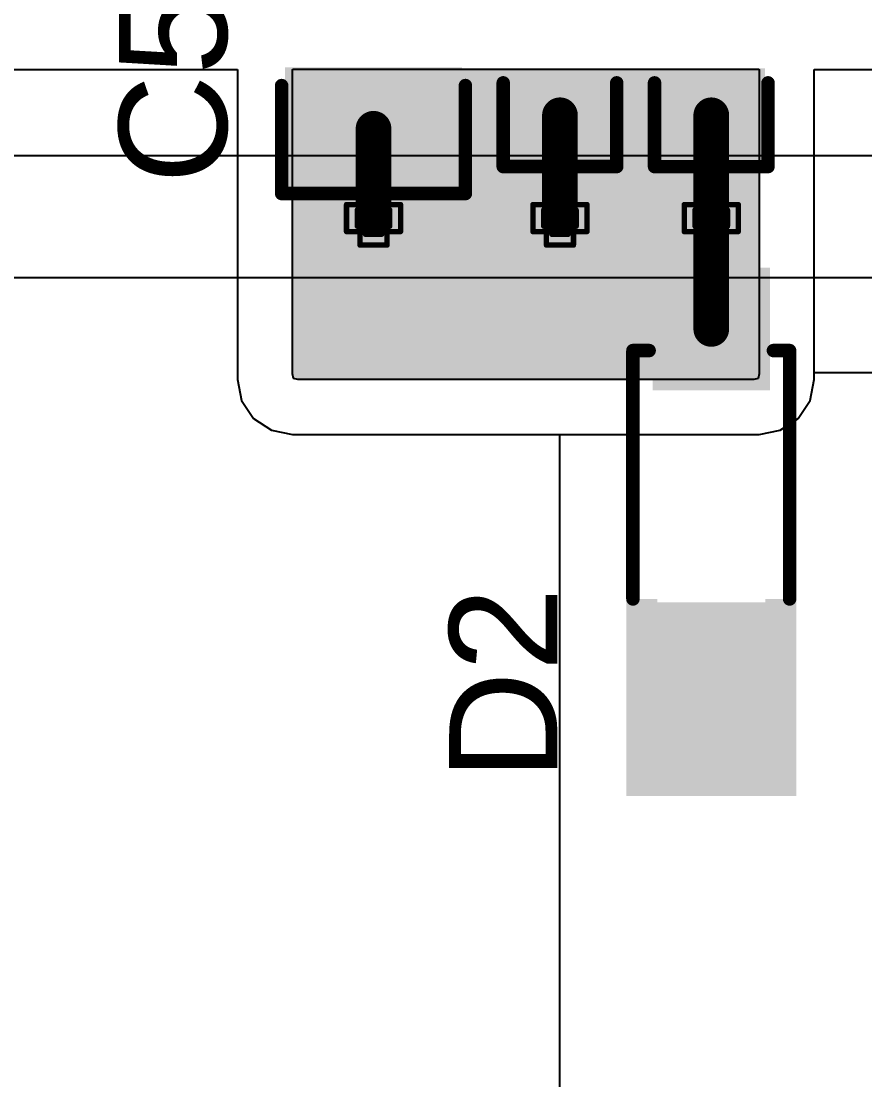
# Model space of a CAD drawing. Header units: inches. Extents: x -3 to 5259, y -3 to 5282.
# Drawn here: x 131.54 to 139.47, y 43.81 to 53.77 of the extents above; entities that cross this region are included whole.
import ezdxf

# ---------------------------------------------------------------- set-up
doc = ezdxf.new("R2010")
doc.units = ezdxf.units.IN
for name, color, linetype in [('Bottom Layer', 5, 'Continuous'), ('Bottom Solder', 6, 'Continuous'), ('Drill Drawing', 1, 'Continuous'), ('Layer 1', 16, 'Continuous'), ('Layer 2', 76, 'Continuous'), ('Top Layer', 1, 'Continuous'), ('Top Overlay', 2, 'Continuous'), ('Top Paste', 8, 'Continuous'), ('Top Solder', 216, 'Continuous'), ('Via Holes', 16, 'Continuous')]:
    doc.layers.add(name, color=color, linetype=linetype)
doc.styles.add('Arial', font='', dxfattribs={"height": 0.2})
doc.styles.get('Arial').set_extended_font_data('Arial')

# ---------------------------------------------------------------- blocks, each defined once
blk = doc.blocks.new('SOD_123_218')
at = {"layer": 'Top Layer'}
for points in [[(-1.09999526, 0.45000037), (-1.09999526, -0.45000037), (-2.0499959, -0.45000037), (-2.0499959, 0.45000037)], [(2.05000352, 0.45000037), (2.05000352, -0.45000037), (1.10000288, -0.45000037), (1.10000288, 0.45000037)]]:
    blk.add_hatch(color=1, dxfattribs=at).paths.add_polyline_path(points)
at = {"layer": 'Top Overlay'}
for points in [[(0.9652025399999999, 0.50799746), (2.81939746, 0.50799746), (2.81939746, 0.79999586), (0.9652025399999999, 0.79999586)], [(2.11890864, -0.78740254), (2.81850592, -0.78740254), (2.81850592, 0.78739746), (2.11890864, 0.78739746)], [(0.96515428, -0.79996792), (2.8193492, -0.79996792), (2.8193492, -0.50796952), (0.96515428, -0.50796952)]]:
    blk.add_hatch(color=2, dxfattribs=at).paths.add_polyline_path(points)
at = {"layer": 'Top Paste'}
for points in [[(-1.09999526, 0.45000037), (-1.09999526, -0.45000037), (-2.0499959, -0.45000037), (-2.0499959, 0.45000037)], [(2.05000352, 0.45000037), (2.05000352, -0.45000037), (1.10000288, -0.45000037), (1.10000288, 0.45000037)]]:
    blk.add_hatch(color=8, dxfattribs=at).paths.add_polyline_path(points)
at = {"layer": 'Top Solder'}
for points in [[(-0.9983952599999999, 0.55160037), (-0.9983952599999999, -0.55160037), (-2.1515959, -0.55160037), (-2.1515959, 0.55160037)], [(2.15160352, 0.55160037), (2.15160352, -0.55160037), (0.99840288, -0.55160037), (0.99840288, 0.55160037)]]:
    blk.add_hatch(color=216, dxfattribs=at).paths.add_polyline_path(points)
at = {"layer": 'Top Overlay'}
for points in [[(-1.37159746, 0.5842025399999999, 0.127, 0.127, 0), (-1.37159746, 0.7366, 0.127, 0.127, 0)], [(0.9652025399999999, 0.7366, 0.127, 0.127, 0), (-1.37159746, 0.7366, 0.127, 0.127, 0)], [(-1.37159746, -0.7366, 0.127, 0.127, 0), (-1.37159746, -0.5842025399999999, 0.127, 0.127, 0)], [(0.9652025399999999, -0.7366, 0.127, 0.127, 0), (-1.37159746, -0.7366, 0.127, 0.127, 0)]]:
    blk.add_lwpolyline(points, format="xyseb", dxfattribs=at)
for points in [[(-1.40334746, 0.7366, 0.0635, 0.0635, 1), (-1.33984746, 0.7366, 0.0635, 0.0635, 1)], [(-1.40334746, 0.7366, 0.0635, 0.0635, 1), (-1.33984746, 0.7366, 0.0635, 0.0635, 1)], [(0.93345254, 0.7366, 0.0635, 0.0635, 1), (0.99695254, 0.7366, 0.0635, 0.0635, 1)], [(-1.40334746, 0.5842025399999999, 0.0635, 0.0635, 1), (-1.33984746, 0.5842025399999999, 0.0635, 0.0635, 1)], [(-1.40334746, -0.5842025399999999, 0.0635, 0.0635, 1), (-1.33984746, -0.5842025399999999, 0.0635, 0.0635, 1)], [(-1.40334746, -0.7366, 0.0635, 0.0635, 1), (-1.33984746, -0.7366, 0.0635, 0.0635, 1)], [(-1.40334746, -0.7366, 0.0635, 0.0635, 1), (-1.33984746, -0.7366, 0.0635, 0.0635, 1)], [(0.93345254, -0.7366, 0.0635, 0.0635, 1), (0.99695254, -0.7366, 0.0635, 0.0635, 1)]]:
    blk.add_lwpolyline(points, format="xyseb", close=True, dxfattribs=at)
blk = doc.blocks.new('C___0603_276')
at = {"layer": 'Top Layer'}
for points in [[(-0.3809999999999999, 0.4445), (-0.3809999999999999, -0.4445), (-1.143, -0.4445), (-1.143, 0.4445)], [(1.143, 0.4445), (1.143, -0.4445), (0.3809999999999999, -0.4445), (0.3809999999999999, 0.4445)]]:
    blk.add_hatch(color=1, dxfattribs=at).paths.add_polyline_path(points)
at = {"layer": 'Top Paste'}
for points in [[(-0.3809999999999999, 0.4445), (-0.3809999999999999, -0.4445), (-1.143, -0.4445), (-1.143, 0.4445)], [(1.143, 0.4445), (1.143, -0.4445), (0.3809999999999999, -0.4445), (0.3809999999999999, 0.4445)]]:
    blk.add_hatch(color=8, dxfattribs=at).paths.add_polyline_path(points)
at = {"layer": 'Top Solder'}
for points in [[(-0.3210001199999999, 0.50449988), (-0.3210001199999999, -0.50449988), (-1.20299988, -0.50449988), (-1.20299988, 0.50449988)], [(1.20299988, 0.50449988), (1.20299988, -0.50449988), (0.3210001199999999, -0.50449988), (0.3210001199999999, 0.50449988)]]:
    blk.add_hatch(color=216, dxfattribs=at).paths.add_polyline_path(points)
at = {"layer": 'Top Overlay'}
for points in [[(-1.2446, 0.5334, 0.127, 0.127, 0), (-0.4571999999999999, 0.5334, 0.127, 0.127, 0)], [(-1.2446, 0.5334, 0.127, 0.127, 0), (-1.2446, -0.5334, 0.127, 0.127, 0)], [(0.4571999999999999, 0.5334, 0.127, 0.127, 0), (1.2446, 0.5334, 0.127, 0.127, 0)], [(1.2446, 0.5334, 0.127, 0.127, 0), (1.2446, -0.5334, 0.127, 0.127, 0)], [(-1.2446, -0.5334, 0.127, 0.127, 0), (-0.4571999999999999, -0.5334, 0.127, 0.127, 0)], [(0.4571999999999999, -0.5334, 0.127, 0.127, 0), (1.2446, -0.5334, 0.127, 0.127, 0)]]:
    blk.add_lwpolyline(points, format="xyseb", dxfattribs=at)
for points in [[(-1.27635, 0.5334, 0.0635, 0.0635, 1), (-1.21285, 0.5334, 0.0635, 0.0635, 1)], [(-1.27635, 0.5334, 0.0635, 0.0635, 1), (-1.21285, 0.5334, 0.0635, 0.0635, 1)], [(-0.4889499999999999, 0.5334, 0.0635, 0.0635, 1), (-0.42545, 0.5334, 0.0635, 0.0635, 1)], [(0.42545, 0.5334, 0.0635, 0.0635, 1), (0.4889499999999999, 0.5334, 0.0635, 0.0635, 1)], [(1.21285, 0.5334, 0.0635, 0.0635, 1), (1.27635, 0.5334, 0.0635, 0.0635, 1)], [(1.21285, 0.5334, 0.0635, 0.0635, 1), (1.27635, 0.5334, 0.0635, 0.0635, 1)], [(-1.27635, -0.5334, 0.0635, 0.0635, 1), (-1.21285, -0.5334, 0.0635, 0.0635, 1)], [(-1.27635, -0.5334, 0.0635, 0.0635, 1), (-1.21285, -0.5334, 0.0635, 0.0635, 1)], [(-0.4889499999999999, -0.5334, 0.0635, 0.0635, 1), (-0.42545, -0.5334, 0.0635, 0.0635, 1)], [(0.42545, -0.5334, 0.0635, 0.0635, 1), (0.4889499999999999, -0.5334, 0.0635, 0.0635, 1)], [(1.21285, -0.5334, 0.0635, 0.0635, 1), (1.27635, -0.5334, 0.0635, 0.0635, 1)], [(1.21285, -0.5334, 0.0635, 0.0635, 1), (1.27635, -0.5334, 0.0635, 0.0635, 1)]]:
    blk.add_lwpolyline(points, format="xyseb", close=True, dxfattribs=at)
blk = doc.blocks.new('C___0603_277')
at = {"layer": 'Top Layer'}
for points in [[(-0.3809999999999999, 0.4445), (-0.3809999999999999, -0.4445), (-1.143, -0.4445), (-1.143, 0.4445)], [(1.143, 0.4445), (1.143, -0.4445), (0.3809999999999999, -0.4445), (0.3809999999999999, 0.4445)]]:
    blk.add_hatch(color=1, dxfattribs=at).paths.add_polyline_path(points)
at = {"layer": 'Top Paste'}
for points in [[(-0.3809999999999999, 0.4445), (-0.3809999999999999, -0.4445), (-1.143, -0.4445), (-1.143, 0.4445)], [(1.143, 0.4445), (1.143, -0.4445), (0.3809999999999999, -0.4445), (0.3809999999999999, 0.4445)]]:
    blk.add_hatch(color=8, dxfattribs=at).paths.add_polyline_path(points)
at = {"layer": 'Top Solder'}
for points in [[(-0.3210001199999999, 0.50449988), (-0.3210001199999999, -0.50449988), (-1.20299988, -0.50449988), (-1.20299988, 0.50449988)], [(1.20299988, 0.50449988), (1.20299988, -0.50449988), (0.3210001199999999, -0.50449988), (0.3210001199999999, 0.50449988)]]:
    blk.add_hatch(color=216, dxfattribs=at).paths.add_polyline_path(points)
at = {"layer": 'Top Overlay'}
for points in [[(-1.2446, 0.5334, 0.127, 0.127, 0), (-0.4571999999999999, 0.5334, 0.127, 0.127, 0)], [(-1.2446, 0.5334, 0.127, 0.127, 0), (-1.2446, -0.5334, 0.127, 0.127, 0)], [(0.4571999999999999, 0.5334, 0.127, 0.127, 0), (1.2446, 0.5334, 0.127, 0.127, 0)], [(1.2446, 0.5334, 0.127, 0.127, 0), (1.2446, -0.5334, 0.127, 0.127, 0)], [(-1.2446, -0.5334, 0.127, 0.127, 0), (-0.4571999999999999, -0.5334, 0.127, 0.127, 0)], [(0.4571999999999999, -0.5334, 0.127, 0.127, 0), (1.2446, -0.5334, 0.127, 0.127, 0)]]:
    blk.add_lwpolyline(points, format="xyseb", dxfattribs=at)
for points in [[(-1.27635, 0.5334, 0.0635, 0.0635, 1), (-1.21285, 0.5334, 0.0635, 0.0635, 1)], [(-1.27635, 0.5334, 0.0635, 0.0635, 1), (-1.21285, 0.5334, 0.0635, 0.0635, 1)], [(-0.4889499999999999, 0.5334, 0.0635, 0.0635, 1), (-0.42545, 0.5334, 0.0635, 0.0635, 1)], [(0.42545, 0.5334, 0.0635, 0.0635, 1), (0.4889499999999999, 0.5334, 0.0635, 0.0635, 1)], [(1.21285, 0.5334, 0.0635, 0.0635, 1), (1.27635, 0.5334, 0.0635, 0.0635, 1)], [(1.21285, 0.5334, 0.0635, 0.0635, 1), (1.27635, 0.5334, 0.0635, 0.0635, 1)], [(-1.27635, -0.5334, 0.0635, 0.0635, 1), (-1.21285, -0.5334, 0.0635, 0.0635, 1)], [(-1.27635, -0.5334, 0.0635, 0.0635, 1), (-1.21285, -0.5334, 0.0635, 0.0635, 1)], [(-0.4889499999999999, -0.5334, 0.0635, 0.0635, 1), (-0.42545, -0.5334, 0.0635, 0.0635, 1)], [(0.42545, -0.5334, 0.0635, 0.0635, 1), (0.4889499999999999, -0.5334, 0.0635, 0.0635, 1)], [(1.21285, -0.5334, 0.0635, 0.0635, 1), (1.27635, -0.5334, 0.0635, 0.0635, 1)], [(1.21285, -0.5334, 0.0635, 0.0635, 1), (1.27635, -0.5334, 0.0635, 0.0635, 1)]]:
    blk.add_lwpolyline(points, format="xyseb", close=True, dxfattribs=at)
blk = doc.blocks.new('C___0805_278')
at = {"layer": 'Top Layer'}
for points in [[(-1.524, 0.7619999999999999), (-0.508, 0.7619999999999999), (-0.508, -0.7619999999999999), (-1.524, -0.7619999999999999)], [(0.508, 0.7619999999999999), (1.524, 0.7619999999999999), (1.524, -0.7619999999999999), (0.508, -0.7619999999999999)]]:
    blk.add_hatch(color=1, dxfattribs=at).paths.add_polyline_path(points)
at = {"layer": 'Top Paste'}
for points in [[(-1.524, 0.7619999999999999), (-0.508, 0.7619999999999999), (-0.508, -0.7619999999999999), (-1.524, -0.7619999999999999)], [(0.508, 0.7619999999999999), (1.524, 0.7619999999999999), (1.524, -0.7619999999999999), (0.508, -0.7619999999999999)]]:
    blk.add_hatch(color=8, dxfattribs=at).paths.add_polyline_path(points)
at = {"layer": 'Top Solder'}
for points in [[(-1.59399986, 0.8319998599999999), (-0.4380001399999999, 0.8319998599999999), (-0.4380001399999999, -0.8319998599999999), (-1.59399986, -0.8319998599999999)], [(0.4380001399999999, 0.8319998599999999), (1.59399986, 0.8319998599999999), (1.59399986, -0.8319998599999999), (0.4380001399999999, -0.8319998599999999)]]:
    blk.add_hatch(color=216, dxfattribs=at).paths.add_polyline_path(points)
at = {"layer": 'Top Overlay'}
for points in [[(-1.6256, 0.8636, 0.127, 0.127, 0), (-1.6256, -0.8636, 0.127, 0.127, 0)], [(-1.6256, 0.8636, 0.127, 0.127, 0), (-0.6096, 0.8636, 0.127, 0.127, 0)], [(0.6096, 0.8636, 0.127, 0.127, 0), (1.6256, 0.8636, 0.127, 0.127, 0)], [(1.6256, 0.8636, 0.127, 0.127, 0), (1.6256, -0.8636, 0.127, 0.127, 0)], [(-1.6256, -0.8636, 0.127, 0.127, 0), (-0.6096, -0.8636, 0.127, 0.127, 0)], [(0.6096, -0.8636, 0.127, 0.127, 0), (1.6256, -0.8636, 0.127, 0.127, 0)]]:
    blk.add_lwpolyline(points, format="xyseb", dxfattribs=at)
for points in [[(-1.65735, 0.8636, 0.0635, 0.0635, 1), (-1.59385, 0.8636, 0.0635, 0.0635, 1)], [(-1.65735, 0.8636, 0.0635, 0.0635, 1), (-1.59385, 0.8636, 0.0635, 0.0635, 1)], [(-0.64135, 0.8636, 0.0635, 0.0635, 1), (-0.57785, 0.8636, 0.0635, 0.0635, 1)], [(0.57785, 0.8636, 0.0635, 0.0635, 1), (0.64135, 0.8636, 0.0635, 0.0635, 1)], [(1.59385, 0.8636, 0.0635, 0.0635, 1), (1.65735, 0.8636, 0.0635, 0.0635, 1)], [(1.59385, 0.8636, 0.0635, 0.0635, 1), (1.65735, 0.8636, 0.0635, 0.0635, 1)], [(-1.65735, -0.8636, 0.0635, 0.0635, 1), (-1.59385, -0.8636, 0.0635, 0.0635, 1)], [(-1.65735, -0.8636, 0.0635, 0.0635, 1), (-1.59385, -0.8636, 0.0635, 0.0635, 1)], [(-0.64135, -0.8636, 0.0635, 0.0635, 1), (-0.57785, -0.8636, 0.0635, 0.0635, 1)], [(0.57785, -0.8636, 0.0635, 0.0635, 1), (0.64135, -0.8636, 0.0635, 0.0635, 1)], [(1.59385, -0.8636, 0.0635, 0.0635, 1), (1.65735, -0.8636, 0.0635, 0.0635, 1)], [(1.59385, -0.8636, 0.0635, 0.0635, 1), (1.65735, -0.8636, 0.0635, 0.0635, 1)]]:
    blk.add_lwpolyline(points, format="xyseb", close=True, dxfattribs=at)

msp = doc.modelspace()

# ---------------------------------------------------------------- hatches: boundary and pattern name
at = {"layer": 'Bottom Layer'}
h = msp.add_hatch(color=5, dxfattribs=at)
edge = h.paths.add_edge_path()
edge.add_arc((134.85513796, 51.9176), 0.2999994, 0, 360)
h = msp.add_hatch(color=5, dxfattribs=at)
edge = h.paths.add_edge_path()
edge.add_arc((136.60782686, 51.9176), 0.2999994, 0, 360)
h = msp.add_hatch(color=5, dxfattribs=at)
edge = h.paths.add_edge_path()
edge.add_arc((138.03033862, 51.9176), 0.2999994, 0, 360)
at = {"layer": 'Bottom Solder'}
h = msp.add_hatch(color=6, dxfattribs=at)
edge = h.paths.add_edge_path()
edge.add_arc((134.85513796, 51.9176), 0.4015993999999999, 0, 360)
h = msp.add_hatch(color=6, dxfattribs=at)
edge = h.paths.add_edge_path()
edge.add_arc((136.60782686, 51.9176), 0.4015993999999999, 0, 360)
h = msp.add_hatch(color=6, dxfattribs=at)
edge = h.paths.add_edge_path()
edge.add_arc((138.03033862, 51.9176), 0.4015993999999999, 0, 360)
at = {"layer": 'Layer 1'}
h = msp.add_hatch(color=16, dxfattribs=at)
edge = h.paths.add_edge_path()
edge.add_arc((134.85513796, 51.9176), 0.2999994, 0, 360)
h = msp.add_hatch(color=16, dxfattribs=at)
edge = h.paths.add_edge_path()
edge.add_arc((136.60782686, 51.9176), 0.2999994, 0, 360)
h = msp.add_hatch(color=16, dxfattribs=at)
edge = h.paths.add_edge_path()
edge.add_arc((138.03033862, 51.9176), 0.2999994, 0, 360)
at = {"layer": 'Layer 2'}
h = msp.add_hatch(color=76, dxfattribs=at)
edge = h.paths.add_edge_path()
edge.add_arc((134.85513796, 51.9176), 0.2999994, 0, 360)
h = msp.add_hatch(color=76, dxfattribs=at)
edge = h.paths.add_edge_path()
edge.add_arc((136.60782686, 51.9176), 0.2999994, 0, 360)
h = msp.add_hatch(color=76, dxfattribs=at)
edge = h.paths.add_edge_path()
edge.add_arc((138.03033862, 51.9176), 0.2999994, 0, 360)
at = {"layer": 'Top Layer'}
msp.add_hatch(color=1, dxfattribs=at).paths.add_polyline_path([(134.09313288, 50.39980268), (138.48033772, 50.39980268), (138.48033772, 53.31827791999999), (134.09313288, 53.31827791999999)])
h = msp.add_hatch(color=1, dxfattribs=at)
edge = h.paths.add_edge_path()
edge.add_arc((134.85513796, 51.9176), 0.2999994, 0, 360)
h = msp.add_hatch(color=1, dxfattribs=at)
edge = h.paths.add_edge_path()
edge.add_arc((136.60782686, 51.9176), 0.2999994, 0, 360)
h = msp.add_hatch(color=1, dxfattribs=at)
edge = h.paths.add_edge_path()
edge.add_arc((138.03033862, 51.9176), 0.2999994, 0, 360)
at = {"layer": 'Top Solder'}
h = msp.add_hatch(color=216, dxfattribs=at)
edge = h.paths.add_edge_path()
edge.add_arc((134.85513796, 51.9176), 0.4015993999999999, 0, 360)
h = msp.add_hatch(color=216, dxfattribs=at)
edge = h.paths.add_edge_path()
edge.add_arc((136.60782686, 51.9176), 0.4015993999999999, 0, 360)
h = msp.add_hatch(color=216, dxfattribs=at)
edge = h.paths.add_edge_path()
edge.add_arc((138.03033862, 51.9176), 0.4015993999999999, 0, 360)
at = {"layer": 'Via Holes'}
h = msp.add_hatch(color=7, dxfattribs=at)
edge = h.paths.add_edge_path()
edge.add_arc((134.85513796, 51.9176), 0.1499997, 0, 360)
h = msp.add_hatch(color=7, dxfattribs=at)
edge = h.paths.add_edge_path()
edge.add_arc((136.60782686, 51.9176), 0.1499997, 0, 360)
h = msp.add_hatch(color=7, dxfattribs=at)
edge = h.paths.add_edge_path()
edge.add_arc((138.03033862, 51.9176), 0.1499997, 0, 360)

# ---------------------------------------------------------------- linework, layer by layer
at = {"layer": 'Drill Drawing'}
for points in [[(134.72813796, 52.0446, 0.0508, 0.0508, 0), (134.72813796, 52.17159999999999, 0.0508, 0.0508, 0)], [(134.72813796, 52.17159999999999, 0.0508, 0.0508, 0), (134.98213796, 52.17159999999999, 0.0508, 0.0508, 0)], [(134.98213796, 52.0446, 0.0508, 0.0508, 0), (134.98213796, 52.17159999999999, 0.0508, 0.0508, 0)], [(136.48082686, 52.0446, 0.0508, 0.0508, 0), (136.48082686, 52.17159999999999, 0.0508, 0.0508, 0)], [(136.48082686, 52.17159999999999, 0.0508, 0.0508, 0), (136.73482686, 52.17159999999999, 0.0508, 0.0508, 0)], [(136.73482686, 52.0446, 0.0508, 0.0508, 0), (136.73482686, 52.17159999999999, 0.0508, 0.0508, 0)], [(137.90333862, 52.0446, 0.0508, 0.0508, 0), (137.90333862, 52.17159999999999, 0.0508, 0.0508, 0)], [(137.90333862, 52.17159999999999, 0.0508, 0.0508, 0), (138.15733862, 52.17159999999999, 0.0508, 0.0508, 0)], [(138.15733862, 52.0446, 0.0508, 0.0508, 0), (138.15733862, 52.17159999999999, 0.0508, 0.0508, 0)], [(134.77893796, 51.9938, 0.0508, 0.0508, 0), (134.77893796, 52.06999999999999, 0.0508, 0.0508, 0)], [(134.77893796, 52.06999999999999, 0.0508, 0.0508, 0), (134.93133796, 52.06999999999999, 0.0508, 0.0508, 0)], [(134.93133796, 51.9938, 0.0508, 0.0508, 0), (134.93133796, 52.06999999999999, 0.0508, 0.0508, 0)], [(136.53162686, 51.9938, 0.0508, 0.0508, 0), (136.53162686, 52.06999999999999, 0.0508, 0.0508, 0)], [(136.53162686, 52.06999999999999, 0.0508, 0.0508, 0), (136.68402686, 52.06999999999999, 0.0508, 0.0508, 0)], [(136.68402686, 51.9938, 0.0508, 0.0508, 0), (136.68402686, 52.06999999999999, 0.0508, 0.0508, 0)], [(137.95413862, 51.9938, 0.0508, 0.0508, 0), (137.95413862, 52.06999999999999, 0.0508, 0.0508, 0)], [(137.95413862, 52.06999999999999, 0.0508, 0.0508, 0), (138.10653862, 52.06999999999999, 0.0508, 0.0508, 0)], [(138.10653862, 51.9938, 0.0508, 0.0508, 0), (138.10653862, 52.06999999999999, 0.0508, 0.0508, 0)], [(134.60113796, 51.7906, 0.0508, 0.0508, 0), (134.60113796, 52.0446, 0.0508, 0.0508, 0)], [(134.60113796, 52.0446, 0.0508, 0.0508, 0), (134.72813796, 52.0446, 0.0508, 0.0508, 0)], [(134.70273796, 51.84139999999999, 0.0508, 0.0508, 0), (134.70273796, 51.9938, 0.0508, 0.0508, 0)], [(134.70273796, 51.9938, 0.0508, 0.0508, 0), (134.77893796, 51.9938, 0.0508, 0.0508, 0)], [(134.93133796, 51.9938, 0.0508, 0.0508, 0), (135.00753796, 51.9938, 0.0508, 0.0508, 0)], [(134.98213796, 52.0446, 0.0508, 0.0508, 0), (135.10913796, 52.0446, 0.0508, 0.0508, 0)], [(135.00753796, 51.84139999999999, 0.0508, 0.0508, 0), (135.00753796, 51.9938, 0.0508, 0.0508, 0)], [(135.10913796, 51.7906, 0.0508, 0.0508, 0), (135.10913796, 52.0446, 0.0508, 0.0508, 0)], [(136.35382686, 51.7906, 0.0508, 0.0508, 0), (136.35382686, 52.0446, 0.0508, 0.0508, 0)], [(136.35382686, 52.0446, 0.0508, 0.0508, 0), (136.48082686, 52.0446, 0.0508, 0.0508, 0)], [(136.45542686, 51.84139999999999, 0.0508, 0.0508, 0), (136.45542686, 51.9938, 0.0508, 0.0508, 0)], [(136.45542686, 51.9938, 0.0508, 0.0508, 0), (136.53162686, 51.9938, 0.0508, 0.0508, 0)], [(136.68402686, 51.9938, 0.0508, 0.0508, 0), (136.76022686, 51.9938, 0.0508, 0.0508, 0)], [(136.73482686, 52.0446, 0.0508, 0.0508, 0), (136.86182686, 52.0446, 0.0508, 0.0508, 0)], [(136.76022686, 51.84139999999999, 0.0508, 0.0508, 0), (136.76022686, 51.9938, 0.0508, 0.0508, 0)], [(136.86182686, 51.7906, 0.0508, 0.0508, 0), (136.86182686, 52.0446, 0.0508, 0.0508, 0)], [(137.77633862, 51.7906, 0.0508, 0.0508, 0), (137.77633862, 52.0446, 0.0508, 0.0508, 0)], [(137.77633862, 52.0446, 0.0508, 0.0508, 0), (137.90333862, 52.0446, 0.0508, 0.0508, 0)], [(137.87793862, 51.84139999999999, 0.0508, 0.0508, 0), (137.87793862, 51.9938, 0.0508, 0.0508, 0)], [(137.87793862, 51.9938, 0.0508, 0.0508, 0), (137.95413862, 51.9938, 0.0508, 0.0508, 0)], [(138.10653862, 51.9938, 0.0508, 0.0508, 0), (138.18273862, 51.9938, 0.0508, 0.0508, 0)], [(138.15733862, 52.0446, 0.0508, 0.0508, 0), (138.28433862, 52.0446, 0.0508, 0.0508, 0)], [(138.18273862, 51.84139999999999, 0.0508, 0.0508, 0), (138.18273862, 51.9938, 0.0508, 0.0508, 0)], [(138.28433862, 51.7906, 0.0508, 0.0508, 0), (138.28433862, 52.0446, 0.0508, 0.0508, 0)], [(134.60113796, 51.7906, 0.0508, 0.0508, 0), (134.72813796, 51.7906, 0.0508, 0.0508, 0)], [(134.70273796, 51.84139999999999, 0.0508, 0.0508, 0), (134.77893796, 51.84139999999999, 0.0508, 0.0508, 0)], [(134.72813796, 51.6636, 0.0508, 0.0508, 0), (134.72813796, 51.7906, 0.0508, 0.0508, 0)], [(134.77893796, 51.76519999999999, 0.0508, 0.0508, 0), (134.77893796, 51.84139999999999, 0.0508, 0.0508, 0)], [(134.77893796, 51.76519999999999, 0.0508, 0.0508, 0), (134.93133796, 51.76519999999999, 0.0508, 0.0508, 0)], [(134.93133796, 51.84139999999999, 0.0508, 0.0508, 0), (135.00753796, 51.84139999999999, 0.0508, 0.0508, 0)], [(134.93133796, 51.76519999999999, 0.0508, 0.0508, 0), (134.93133796, 51.84139999999999, 0.0508, 0.0508, 0)], [(134.98213796, 51.7906, 0.0508, 0.0508, 0), (135.10913796, 51.7906, 0.0508, 0.0508, 0)], [(134.98213796, 51.6636, 0.0508, 0.0508, 0), (134.98213796, 51.7906, 0.0508, 0.0508, 0)], [(136.35382686, 51.7906, 0.0508, 0.0508, 0), (136.48082686, 51.7906, 0.0508, 0.0508, 0)], [(136.45542686, 51.84139999999999, 0.0508, 0.0508, 0), (136.53162686, 51.84139999999999, 0.0508, 0.0508, 0)], [(136.48082686, 51.6636, 0.0508, 0.0508, 0), (136.48082686, 51.7906, 0.0508, 0.0508, 0)], [(136.53162686, 51.76519999999999, 0.0508, 0.0508, 0), (136.53162686, 51.84139999999999, 0.0508, 0.0508, 0)], [(136.53162686, 51.76519999999999, 0.0508, 0.0508, 0), (136.68402686, 51.76519999999999, 0.0508, 0.0508, 0)], [(136.68402686, 51.84139999999999, 0.0508, 0.0508, 0), (136.76022686, 51.84139999999999, 0.0508, 0.0508, 0)], [(136.68402686, 51.76519999999999, 0.0508, 0.0508, 0), (136.68402686, 51.84139999999999, 0.0508, 0.0508, 0)], [(136.73482686, 51.7906, 0.0508, 0.0508, 0), (136.86182686, 51.7906, 0.0508, 0.0508, 0)], [(136.73482686, 51.6636, 0.0508, 0.0508, 0), (136.73482686, 51.7906, 0.0508, 0.0508, 0)], [(137.77633862, 51.7906, 0.0508, 0.0508, 0), (137.90333862, 51.7906, 0.0508, 0.0508, 0)], [(137.87793862, 51.84139999999999, 0.0508, 0.0508, 0), (137.95413862, 51.84139999999999, 0.0508, 0.0508, 0)], [(137.90333862, 51.6636, 0.0508, 0.0508, 0), (137.90333862, 51.7906, 0.0508, 0.0508, 0)], [(137.95413862, 51.76519999999999, 0.0508, 0.0508, 0), (137.95413862, 51.84139999999999, 0.0508, 0.0508, 0)], [(137.95413862, 51.76519999999999, 0.0508, 0.0508, 0), (138.10653862, 51.76519999999999, 0.0508, 0.0508, 0)], [(138.10653862, 51.84139999999999, 0.0508, 0.0508, 0), (138.18273862, 51.84139999999999, 0.0508, 0.0508, 0)], [(138.10653862, 51.76519999999999, 0.0508, 0.0508, 0), (138.10653862, 51.84139999999999, 0.0508, 0.0508, 0)], [(138.15733862, 51.7906, 0.0508, 0.0508, 0), (138.28433862, 51.7906, 0.0508, 0.0508, 0)], [(138.15733862, 51.6636, 0.0508, 0.0508, 0), (138.15733862, 51.7906, 0.0508, 0.0508, 0)], [(134.72813796, 51.6636, 0.0508, 0.0508, 0), (134.98213796, 51.6636, 0.0508, 0.0508, 0)], [(136.48082686, 51.6636, 0.0508, 0.0508, 0), (136.73482686, 51.6636, 0.0508, 0.0508, 0)], [(137.90333862, 51.6636, 0.0508, 0.0508, 0), (138.15733862, 51.6636, 0.0508, 0.0508, 0)]]:
    msp.add_lwpolyline(points, format="xyseb", dxfattribs=at)
for points in [[(134.71543796, 52.17159999999999, 0.0254, 0.0254, 1), (134.74083796, 52.17159999999999, 0.0254, 0.0254, 1)], [(134.71543796, 52.17159999999999, 0.0254, 0.0254, 1), (134.74083796, 52.17159999999999, 0.0254, 0.0254, 1)], [(134.96943796, 52.17159999999999, 0.0254, 0.0254, 1), (134.99483796, 52.17159999999999, 0.0254, 0.0254, 1)], [(134.96943796, 52.17159999999999, 0.0254, 0.0254, 1), (134.99483796, 52.17159999999999, 0.0254, 0.0254, 1)], [(136.46812686, 52.17159999999999, 0.0254, 0.0254, 1), (136.49352686, 52.17159999999999, 0.0254, 0.0254, 1)], [(136.46812686, 52.17159999999999, 0.0254, 0.0254, 1), (136.49352686, 52.17159999999999, 0.0254, 0.0254, 1)], [(136.72212686, 52.17159999999999, 0.0254, 0.0254, 1), (136.74752686, 52.17159999999999, 0.0254, 0.0254, 1)], [(136.72212686, 52.17159999999999, 0.0254, 0.0254, 1), (136.74752686, 52.17159999999999, 0.0254, 0.0254, 1)], [(137.89063862, 52.17159999999999, 0.0254, 0.0254, 1), (137.91603862, 52.17159999999999, 0.0254, 0.0254, 1)], [(137.89063862, 52.17159999999999, 0.0254, 0.0254, 1), (137.91603862, 52.17159999999999, 0.0254, 0.0254, 1)], [(138.14463862, 52.17159999999999, 0.0254, 0.0254, 1), (138.17003862, 52.17159999999999, 0.0254, 0.0254, 1)], [(138.14463862, 52.17159999999999, 0.0254, 0.0254, 1), (138.17003862, 52.17159999999999, 0.0254, 0.0254, 1)], [(134.76623796, 52.06999999999999, 0.0254, 0.0254, 1), (134.79163796, 52.06999999999999, 0.0254, 0.0254, 1)], [(134.76623796, 52.06999999999999, 0.0254, 0.0254, 1), (134.79163796, 52.06999999999999, 0.0254, 0.0254, 1)], [(134.91863796, 52.06999999999999, 0.0254, 0.0254, 1), (134.94403796, 52.06999999999999, 0.0254, 0.0254, 1)], [(134.91863796, 52.06999999999999, 0.0254, 0.0254, 1), (134.94403796, 52.06999999999999, 0.0254, 0.0254, 1)], [(136.51892686, 52.06999999999999, 0.0254, 0.0254, 1), (136.54432686, 52.06999999999999, 0.0254, 0.0254, 1)], [(136.51892686, 52.06999999999999, 0.0254, 0.0254, 1), (136.54432686, 52.06999999999999, 0.0254, 0.0254, 1)], [(136.67132686, 52.06999999999999, 0.0254, 0.0254, 1), (136.69672686, 52.06999999999999, 0.0254, 0.0254, 1)], [(136.67132686, 52.06999999999999, 0.0254, 0.0254, 1), (136.69672686, 52.06999999999999, 0.0254, 0.0254, 1)], [(137.94143862, 52.06999999999999, 0.0254, 0.0254, 1), (137.96683862, 52.06999999999999, 0.0254, 0.0254, 1)], [(137.94143862, 52.06999999999999, 0.0254, 0.0254, 1), (137.96683862, 52.06999999999999, 0.0254, 0.0254, 1)], [(138.09383862, 52.06999999999999, 0.0254, 0.0254, 1), (138.11923862, 52.06999999999999, 0.0254, 0.0254, 1)], [(138.09383862, 52.06999999999999, 0.0254, 0.0254, 1), (138.11923862, 52.06999999999999, 0.0254, 0.0254, 1)], [(134.58843796, 52.0446, 0.0254, 0.0254, 1), (134.61383796, 52.0446, 0.0254, 0.0254, 1)], [(134.58843796, 52.0446, 0.0254, 0.0254, 1), (134.61383796, 52.0446, 0.0254, 0.0254, 1)], [(134.69003796, 51.9938, 0.0254, 0.0254, 1), (134.71543796, 51.9938, 0.0254, 0.0254, 1)], [(134.69003796, 51.9938, 0.0254, 0.0254, 1), (134.71543796, 51.9938, 0.0254, 0.0254, 1)], [(134.71543796, 52.0446, 0.0254, 0.0254, 1), (134.74083796, 52.0446, 0.0254, 0.0254, 1)], [(134.71543796, 52.0446, 0.0254, 0.0254, 1), (134.74083796, 52.0446, 0.0254, 0.0254, 1)], [(134.76623796, 51.9938, 0.0254, 0.0254, 1), (134.79163796, 51.9938, 0.0254, 0.0254, 1)], [(134.76623796, 51.9938, 0.0254, 0.0254, 1), (134.79163796, 51.9938, 0.0254, 0.0254, 1)], [(134.91863796, 51.9938, 0.0254, 0.0254, 1), (134.94403796, 51.9938, 0.0254, 0.0254, 1)], [(134.91863796, 51.9938, 0.0254, 0.0254, 1), (134.94403796, 51.9938, 0.0254, 0.0254, 1)], [(134.96943796, 52.0446, 0.0254, 0.0254, 1), (134.99483796, 52.0446, 0.0254, 0.0254, 1)], [(134.96943796, 52.0446, 0.0254, 0.0254, 1), (134.99483796, 52.0446, 0.0254, 0.0254, 1)], [(134.99483796, 51.9938, 0.0254, 0.0254, 1), (135.02023796, 51.9938, 0.0254, 0.0254, 1)], [(134.99483796, 51.9938, 0.0254, 0.0254, 1), (135.02023796, 51.9938, 0.0254, 0.0254, 1)], [(135.09643796, 52.0446, 0.0254, 0.0254, 1), (135.12183796, 52.0446, 0.0254, 0.0254, 1)], [(135.09643796, 52.0446, 0.0254, 0.0254, 1), (135.12183796, 52.0446, 0.0254, 0.0254, 1)], [(136.34112686, 52.0446, 0.0254, 0.0254, 1), (136.36652686, 52.0446, 0.0254, 0.0254, 1)], [(136.34112686, 52.0446, 0.0254, 0.0254, 1), (136.36652686, 52.0446, 0.0254, 0.0254, 1)], [(136.44272686, 51.9938, 0.0254, 0.0254, 1), (136.46812686, 51.9938, 0.0254, 0.0254, 1)], [(136.44272686, 51.9938, 0.0254, 0.0254, 1), (136.46812686, 51.9938, 0.0254, 0.0254, 1)], [(136.46812686, 52.0446, 0.0254, 0.0254, 1), (136.49352686, 52.0446, 0.0254, 0.0254, 1)], [(136.46812686, 52.0446, 0.0254, 0.0254, 1), (136.49352686, 52.0446, 0.0254, 0.0254, 1)], [(136.51892686, 51.9938, 0.0254, 0.0254, 1), (136.54432686, 51.9938, 0.0254, 0.0254, 1)], [(136.51892686, 51.9938, 0.0254, 0.0254, 1), (136.54432686, 51.9938, 0.0254, 0.0254, 1)], [(136.67132686, 51.9938, 0.0254, 0.0254, 1), (136.69672686, 51.9938, 0.0254, 0.0254, 1)], [(136.67132686, 51.9938, 0.0254, 0.0254, 1), (136.69672686, 51.9938, 0.0254, 0.0254, 1)], [(136.72212686, 52.0446, 0.0254, 0.0254, 1), (136.74752686, 52.0446, 0.0254, 0.0254, 1)], [(136.72212686, 52.0446, 0.0254, 0.0254, 1), (136.74752686, 52.0446, 0.0254, 0.0254, 1)], [(136.74752686, 51.9938, 0.0254, 0.0254, 1), (136.77292686, 51.9938, 0.0254, 0.0254, 1)], [(136.74752686, 51.9938, 0.0254, 0.0254, 1), (136.77292686, 51.9938, 0.0254, 0.0254, 1)], [(136.84912686, 52.0446, 0.0254, 0.0254, 1), (136.87452686, 52.0446, 0.0254, 0.0254, 1)], [(136.84912686, 52.0446, 0.0254, 0.0254, 1), (136.87452686, 52.0446, 0.0254, 0.0254, 1)], [(137.76363862, 52.0446, 0.0254, 0.0254, 1), (137.78903862, 52.0446, 0.0254, 0.0254, 1)], [(137.76363862, 52.0446, 0.0254, 0.0254, 1), (137.78903862, 52.0446, 0.0254, 0.0254, 1)], [(137.86523862, 51.9938, 0.0254, 0.0254, 1), (137.89063862, 51.9938, 0.0254, 0.0254, 1)], [(137.86523862, 51.9938, 0.0254, 0.0254, 1), (137.89063862, 51.9938, 0.0254, 0.0254, 1)], [(137.89063862, 52.0446, 0.0254, 0.0254, 1), (137.91603862, 52.0446, 0.0254, 0.0254, 1)], [(137.89063862, 52.0446, 0.0254, 0.0254, 1), (137.91603862, 52.0446, 0.0254, 0.0254, 1)], [(137.94143862, 51.9938, 0.0254, 0.0254, 1), (137.96683862, 51.9938, 0.0254, 0.0254, 1)], [(137.94143862, 51.9938, 0.0254, 0.0254, 1), (137.96683862, 51.9938, 0.0254, 0.0254, 1)], [(138.09383862, 51.9938, 0.0254, 0.0254, 1), (138.11923862, 51.9938, 0.0254, 0.0254, 1)], [(138.09383862, 51.9938, 0.0254, 0.0254, 1), (138.11923862, 51.9938, 0.0254, 0.0254, 1)], [(138.14463862, 52.0446, 0.0254, 0.0254, 1), (138.17003862, 52.0446, 0.0254, 0.0254, 1)], [(138.14463862, 52.0446, 0.0254, 0.0254, 1), (138.17003862, 52.0446, 0.0254, 0.0254, 1)], [(138.17003862, 51.9938, 0.0254, 0.0254, 1), (138.19543862, 51.9938, 0.0254, 0.0254, 1)], [(138.17003862, 51.9938, 0.0254, 0.0254, 1), (138.19543862, 51.9938, 0.0254, 0.0254, 1)], [(138.27163862, 52.0446, 0.0254, 0.0254, 1), (138.29703862, 52.0446, 0.0254, 0.0254, 1)], [(138.27163862, 52.0446, 0.0254, 0.0254, 1), (138.29703862, 52.0446, 0.0254, 0.0254, 1)], [(134.58843796, 51.7906, 0.0254, 0.0254, 1), (134.61383796, 51.7906, 0.0254, 0.0254, 1)], [(134.58843796, 51.7906, 0.0254, 0.0254, 1), (134.61383796, 51.7906, 0.0254, 0.0254, 1)], [(134.69003796, 51.84139999999999, 0.0254, 0.0254, 1), (134.71543796, 51.84139999999999, 0.0254, 0.0254, 1)], [(134.69003796, 51.84139999999999, 0.0254, 0.0254, 1), (134.71543796, 51.84139999999999, 0.0254, 0.0254, 1)], [(134.71543796, 51.7906, 0.0254, 0.0254, 1), (134.74083796, 51.7906, 0.0254, 0.0254, 1)], [(134.71543796, 51.7906, 0.0254, 0.0254, 1), (134.74083796, 51.7906, 0.0254, 0.0254, 1)], [(134.76623796, 51.84139999999999, 0.0254, 0.0254, 1), (134.79163796, 51.84139999999999, 0.0254, 0.0254, 1)], [(134.76623796, 51.84139999999999, 0.0254, 0.0254, 1), (134.79163796, 51.84139999999999, 0.0254, 0.0254, 1)], [(134.76623796, 51.76519999999999, 0.0254, 0.0254, 1), (134.79163796, 51.76519999999999, 0.0254, 0.0254, 1)], [(134.76623796, 51.76519999999999, 0.0254, 0.0254, 1), (134.79163796, 51.76519999999999, 0.0254, 0.0254, 1)], [(134.91863796, 51.84139999999999, 0.0254, 0.0254, 1), (134.94403796, 51.84139999999999, 0.0254, 0.0254, 1)], [(134.91863796, 51.84139999999999, 0.0254, 0.0254, 1), (134.94403796, 51.84139999999999, 0.0254, 0.0254, 1)], [(134.91863796, 51.76519999999999, 0.0254, 0.0254, 1), (134.94403796, 51.76519999999999, 0.0254, 0.0254, 1)], [(134.91863796, 51.76519999999999, 0.0254, 0.0254, 1), (134.94403796, 51.76519999999999, 0.0254, 0.0254, 1)], [(134.96943796, 51.7906, 0.0254, 0.0254, 1), (134.99483796, 51.7906, 0.0254, 0.0254, 1)], [(134.96943796, 51.7906, 0.0254, 0.0254, 1), (134.99483796, 51.7906, 0.0254, 0.0254, 1)], [(134.99483796, 51.84139999999999, 0.0254, 0.0254, 1), (135.02023796, 51.84139999999999, 0.0254, 0.0254, 1)], [(134.99483796, 51.84139999999999, 0.0254, 0.0254, 1), (135.02023796, 51.84139999999999, 0.0254, 0.0254, 1)], [(135.09643796, 51.7906, 0.0254, 0.0254, 1), (135.12183796, 51.7906, 0.0254, 0.0254, 1)], [(135.09643796, 51.7906, 0.0254, 0.0254, 1), (135.12183796, 51.7906, 0.0254, 0.0254, 1)], [(136.34112686, 51.7906, 0.0254, 0.0254, 1), (136.36652686, 51.7906, 0.0254, 0.0254, 1)], [(136.34112686, 51.7906, 0.0254, 0.0254, 1), (136.36652686, 51.7906, 0.0254, 0.0254, 1)], [(136.44272686, 51.84139999999999, 0.0254, 0.0254, 1), (136.46812686, 51.84139999999999, 0.0254, 0.0254, 1)], [(136.44272686, 51.84139999999999, 0.0254, 0.0254, 1), (136.46812686, 51.84139999999999, 0.0254, 0.0254, 1)], [(136.46812686, 51.7906, 0.0254, 0.0254, 1), (136.49352686, 51.7906, 0.0254, 0.0254, 1)], [(136.46812686, 51.7906, 0.0254, 0.0254, 1), (136.49352686, 51.7906, 0.0254, 0.0254, 1)], [(136.51892686, 51.84139999999999, 0.0254, 0.0254, 1), (136.54432686, 51.84139999999999, 0.0254, 0.0254, 1)], [(136.51892686, 51.84139999999999, 0.0254, 0.0254, 1), (136.54432686, 51.84139999999999, 0.0254, 0.0254, 1)], [(136.51892686, 51.76519999999999, 0.0254, 0.0254, 1), (136.54432686, 51.76519999999999, 0.0254, 0.0254, 1)], [(136.51892686, 51.76519999999999, 0.0254, 0.0254, 1), (136.54432686, 51.76519999999999, 0.0254, 0.0254, 1)], [(136.67132686, 51.84139999999999, 0.0254, 0.0254, 1), (136.69672686, 51.84139999999999, 0.0254, 0.0254, 1)], [(136.67132686, 51.84139999999999, 0.0254, 0.0254, 1), (136.69672686, 51.84139999999999, 0.0254, 0.0254, 1)], [(136.67132686, 51.76519999999999, 0.0254, 0.0254, 1), (136.69672686, 51.76519999999999, 0.0254, 0.0254, 1)], [(136.67132686, 51.76519999999999, 0.0254, 0.0254, 1), (136.69672686, 51.76519999999999, 0.0254, 0.0254, 1)], [(136.72212686, 51.7906, 0.0254, 0.0254, 1), (136.74752686, 51.7906, 0.0254, 0.0254, 1)], [(136.72212686, 51.7906, 0.0254, 0.0254, 1), (136.74752686, 51.7906, 0.0254, 0.0254, 1)], [(136.74752686, 51.84139999999999, 0.0254, 0.0254, 1), (136.77292686, 51.84139999999999, 0.0254, 0.0254, 1)], [(136.74752686, 51.84139999999999, 0.0254, 0.0254, 1), (136.77292686, 51.84139999999999, 0.0254, 0.0254, 1)], [(136.84912686, 51.7906, 0.0254, 0.0254, 1), (136.87452686, 51.7906, 0.0254, 0.0254, 1)], [(136.84912686, 51.7906, 0.0254, 0.0254, 1), (136.87452686, 51.7906, 0.0254, 0.0254, 1)], [(137.76363862, 51.7906, 0.0254, 0.0254, 1), (137.78903862, 51.7906, 0.0254, 0.0254, 1)], [(137.76363862, 51.7906, 0.0254, 0.0254, 1), (137.78903862, 51.7906, 0.0254, 0.0254, 1)], [(137.86523862, 51.84139999999999, 0.0254, 0.0254, 1), (137.89063862, 51.84139999999999, 0.0254, 0.0254, 1)], [(137.86523862, 51.84139999999999, 0.0254, 0.0254, 1), (137.89063862, 51.84139999999999, 0.0254, 0.0254, 1)], [(137.89063862, 51.7906, 0.0254, 0.0254, 1), (137.91603862, 51.7906, 0.0254, 0.0254, 1)], [(137.89063862, 51.7906, 0.0254, 0.0254, 1), (137.91603862, 51.7906, 0.0254, 0.0254, 1)], [(137.94143862, 51.84139999999999, 0.0254, 0.0254, 1), (137.96683862, 51.84139999999999, 0.0254, 0.0254, 1)], [(137.94143862, 51.84139999999999, 0.0254, 0.0254, 1), (137.96683862, 51.84139999999999, 0.0254, 0.0254, 1)], [(137.94143862, 51.76519999999999, 0.0254, 0.0254, 1), (137.96683862, 51.76519999999999, 0.0254, 0.0254, 1)], [(137.94143862, 51.76519999999999, 0.0254, 0.0254, 1), (137.96683862, 51.76519999999999, 0.0254, 0.0254, 1)], [(138.09383862, 51.84139999999999, 0.0254, 0.0254, 1), (138.11923862, 51.84139999999999, 0.0254, 0.0254, 1)], [(138.09383862, 51.84139999999999, 0.0254, 0.0254, 1), (138.11923862, 51.84139999999999, 0.0254, 0.0254, 1)], [(138.09383862, 51.76519999999999, 0.0254, 0.0254, 1), (138.11923862, 51.76519999999999, 0.0254, 0.0254, 1)], [(138.09383862, 51.76519999999999, 0.0254, 0.0254, 1), (138.11923862, 51.76519999999999, 0.0254, 0.0254, 1)], [(138.14463862, 51.7906, 0.0254, 0.0254, 1), (138.17003862, 51.7906, 0.0254, 0.0254, 1)], [(138.14463862, 51.7906, 0.0254, 0.0254, 1), (138.17003862, 51.7906, 0.0254, 0.0254, 1)], [(138.17003862, 51.84139999999999, 0.0254, 0.0254, 1), (138.19543862, 51.84139999999999, 0.0254, 0.0254, 1)], [(138.17003862, 51.84139999999999, 0.0254, 0.0254, 1), (138.19543862, 51.84139999999999, 0.0254, 0.0254, 1)], [(138.27163862, 51.7906, 0.0254, 0.0254, 1), (138.29703862, 51.7906, 0.0254, 0.0254, 1)], [(138.27163862, 51.7906, 0.0254, 0.0254, 1), (138.29703862, 51.7906, 0.0254, 0.0254, 1)], [(134.71543796, 51.6636, 0.0254, 0.0254, 1), (134.74083796, 51.6636, 0.0254, 0.0254, 1)], [(134.71543796, 51.6636, 0.0254, 0.0254, 1), (134.74083796, 51.6636, 0.0254, 0.0254, 1)], [(134.96943796, 51.6636, 0.0254, 0.0254, 1), (134.99483796, 51.6636, 0.0254, 0.0254, 1)], [(134.96943796, 51.6636, 0.0254, 0.0254, 1), (134.99483796, 51.6636, 0.0254, 0.0254, 1)], [(136.46812686, 51.6636, 0.0254, 0.0254, 1), (136.49352686, 51.6636, 0.0254, 0.0254, 1)], [(136.46812686, 51.6636, 0.0254, 0.0254, 1), (136.49352686, 51.6636, 0.0254, 0.0254, 1)], [(136.72212686, 51.6636, 0.0254, 0.0254, 1), (136.74752686, 51.6636, 0.0254, 0.0254, 1)], [(136.72212686, 51.6636, 0.0254, 0.0254, 1), (136.74752686, 51.6636, 0.0254, 0.0254, 1)], [(137.89063862, 51.6636, 0.0254, 0.0254, 1), (137.91603862, 51.6636, 0.0254, 0.0254, 1)], [(137.89063862, 51.6636, 0.0254, 0.0254, 1), (137.91603862, 51.6636, 0.0254, 0.0254, 1)], [(138.14463862, 51.6636, 0.0254, 0.0254, 1), (138.17003862, 51.6636, 0.0254, 0.0254, 1)], [(138.14463862, 51.6636, 0.0254, 0.0254, 1), (138.17003862, 51.6636, 0.0254, 0.0254, 1)]]:
    msp.add_lwpolyline(points, format="xyseb", close=True, dxfattribs=at)
at = {"layer": 'Layer 2'}
for p, q in [((141.27602682, 52.5018), (119.23607852, 52.5018)), ((119.23607598, 51.3588), (141.5024475, 51.3588))]:
    msp.add_line(p, q, dxfattribs=at)
at = {"layer": 'Top Layer'}
for p, q in [((123.698, 53.3146), (133.57518116, 53.3146)), ((133.57518116, 53.3146), (133.57518116, 50.39980268)), ((134.09313288, 53.31459745999999), (134.09615548, 53.31828046)), ((134.09313288, 50.45081604), (134.09313288, 53.31459745999999)), ((134.09615548, 53.31828046), (138.47731512, 53.31828046)), ((138.47731512, 53.31828046), (138.48033772, 53.31459745999999)), ((138.48033772, 53.31459745999999), (138.48033772, 50.45081604)), ((138.99828944, 50.39980268), (138.99828944, 53.3146)), ((138.99828944, 53.3146), (141.60455296, 53.3146)), ((133.57518116, 50.39980268), (133.61460704, 50.20159124)), ((134.10159616, 50.40826596), (134.09313288, 50.45081604)), ((134.14414624, 50.39980268), (134.10159616, 50.40826596)), ((138.42932436, 50.39980268), (134.14414624, 50.39980268)), ((138.47187444, 50.40826596), (138.42932436, 50.39980268)), ((138.48033772, 50.45081604), (138.47187444, 50.40826596)), ((138.95886356, 50.20159124), (138.99828944, 50.39980268)), ((138.95886356, 50.20159124), (138.99828944, 50.39980268)), ((138.99828944, 50.39980268), (138.99828944, 50.4643898)), ((138.99828944, 50.4643898), (146.80231752, 50.4643898)), ((133.61460704, 50.20159124), (133.7268852, 50.03355499999999)), ((138.8465854, 50.03355499999999), (138.95886356, 50.20159124)), ((138.8465854, 50.03355499999999), (138.95886356, 50.20159124)), ((133.7268852, 50.03355499999999), (133.89492144, 49.92127684)), ((138.67854916, 49.92127684), (138.8465854, 50.03355499999999)), ((138.67854916, 49.92127684), (138.8465854, 50.03355499999999)), ((133.89492144, 49.92127684), (134.09313288, 49.88185095999999)), ((138.48033772, 49.88185095999999), (138.67854916, 49.92127684)), ((138.48033772, 49.88185095999999), (138.67854916, 49.92127684)), ((134.09313288, 49.88185095999999), (138.48033772, 49.88185095999999)), ((136.60783194, 33.8531708), (136.60782686, 49.88185095999999)), ((136.60782686, 49.88185095999999), (138.48033772, 49.88185095999999))]:
    msp.add_line(p, q, dxfattribs=at)
for points in [[(136.6078294, 52.88476088, 0.3356228999999999, 0.3356228999999999, 0), (136.60783194, 52.88476341999999, 0.3356228999999999, 0.3356228999999999, 0)], [(136.6078294, 51.91760254, 0.3356228999999999, 0.3356228999999999, 0), (136.6078294, 52.88476088, 0.3356228999999999, 0.3356228999999999, 0)], [(138.03034116, 50.874803, 0.3356228999999999, 0.3356228999999999, 0), (138.03034116, 52.88462625999999, 0.3356228999999999, 0.3356228999999999, 0)], [(134.85513796, 51.9176, 0.3356228999999999, 0.3356228999999999, 0), (134.85513796, 52.75787009999999, 0.3356228999999999, 0.3356228999999999, 0)], [(136.60782686, 51.9176, 0.3356228999999999, 0.3356228999999999, 0), (136.6078294, 51.91760254, 0.3356228999999999, 0.3356228999999999, 0)]]:
    msp.add_lwpolyline(points, format="xyseb", dxfattribs=at)
for points in [[(136.52392304, 52.88476088, 0.16781018, 0.16781018, 1), (136.69173576, 52.88476088, 0.16781018, 0.16781018, 1)], [(136.52392304, 52.88476088, 0.16781018, 0.16781018, 1), (136.69173576, 52.88476088, 0.16781018, 0.16781018, 1)], [(136.52392558, 52.88476341999999, 0.16781018, 0.16781018, 1), (136.6917383, 52.88476341999999, 0.16781018, 0.16781018, 1)], [(137.9464348, 52.88462625999999, 0.16781018, 0.16781018, 1), (138.11424752, 52.88462625999999, 0.16781018, 0.16781018, 1)], [(134.7712316, 52.75787009999999, 0.16781018, 0.16781018, 1), (134.93904432, 52.75787009999999, 0.16781018, 0.16781018, 1)], [(134.7712316, 51.9176, 0.16781018, 0.16781018, 1), (134.93904432, 51.9176, 0.16781018, 0.16781018, 1)], [(136.5239205, 51.9176, 0.16781018, 0.16781018, 1), (136.69173322, 51.9176, 0.16781018, 0.16781018, 1)], [(136.52392304, 51.91760254, 0.16781018, 0.16781018, 1), (136.69173576, 51.91760254, 0.16781018, 0.16781018, 1)], [(136.52392304, 51.91760254, 0.16781018, 0.16781018, 1), (136.69173576, 51.91760254, 0.16781018, 0.16781018, 1)], [(137.9464348, 50.874803, 0.16781018, 0.16781018, 1), (138.11424752, 50.874803, 0.16781018, 0.16781018, 1)]]:
    msp.add_lwpolyline(points, format="xyseb", close=True, dxfattribs=at)

# ---------------------------------------------------------------- block references
for name, p, rotation in [('C___0805_278', (134.85513288, 53.7738701), 90), ('C___0603_277', (136.60782686, 53.64676342), 90), ('C___0603_276', (138.03033608, 53.64662626), 90), ('SOD_123_218', (138.03033608, 49.29980742), 270)]:
    msp.add_blockref(name, p, dxfattribs=dict(rotation=rotation))

# ---------------------------------------------------------------- texts
at = {"layer": 'Top Overlay', "style": 'Arial'}
for s, p in [('C5', (133.4768349, 52.2396085)), ('D2', (136.58226176, 46.6283675))]:
    msp.add_text(s, height=1.016, rotation=90, dxfattribs=at).set_placement(p)

doc.saveas('drawing.dxf')
